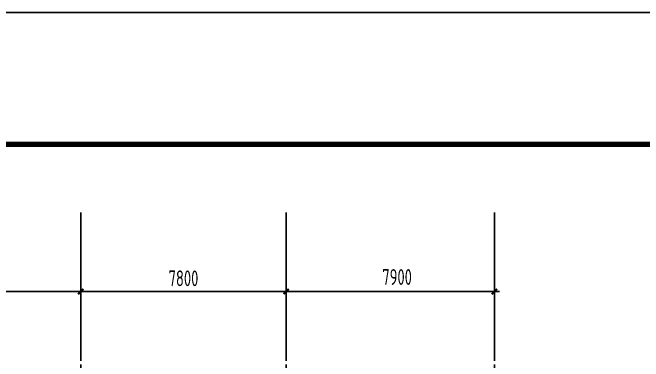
# Model space of a CAD drawing. Extents: x -32169 to 443031, y -120117 to 204739.
# Drawn here: x 155021 to 178960, y 15256 to 28483 of the extents above; entities that cross this region are included whole.
import ezdxf

# ---------------------------------------------------------------- set-up
doc = ezdxf.new("R2010")
doc.units = 0
doc.header["$LTSCALE"] = 1000
doc.linetypes.add('DOTE', pattern=[2.42, 2, -0.2, 0.02, -0.2])
doc.layers.get('0').update_dxf_attribs({"linetype": 'CONTINUOUS'})
doc.layers.get('Defpoints').update_dxf_attribs({"linetype": 'CONTINUOUS'})
for name, color, linetype in [('AXIS', 3, 'CONTINUOUS'), ('DIM', 3, 'CONTINUOUS'), ('DOTE', 1, 'CONTINUOUS'), ('PUB_TITLE', 3, 'CONTINUOUS')]:
    doc.layers.add(name, color=color, linetype=linetype)
doc.styles.add('TSSD_Dimension', font='Tssdeng.shx', dxfattribs={"width": 0.7, "bigfont": 'hztxt.shx'})
doc.dimstyles.new('TSSD_200_200', dxfattribs={"dimtxt": 600, "dimasz": 200, "dimexe": 200, "dimexo": 500, "dimgap": 200, "dimtad": 1, "dimdec": 0, "dimzin": 0, "dimdsep": 46, "dimtxsty": 'TSSD_Dimension', "dimblk": 'ARCHTICK', "dimblk1": 'ARCHTICK', "dimblk2": 'ARCHTICK', "dimcen": 0, "dimdle": 200, "dimclrt": 7, "dimadec": 0, "dimazin": 0, "dimtfac": 1, "dimtdec": 0, "dimtix": 1, "dimtmove": 2, "dimatfit": 3, "dimfxl": 1, "dimtolj": 1, "dimtzin": 0, "dimarcsym": 0})

# ---------------------------------------------------------------- blocks, each defined once
blk = doc.blocks.new('_ArchTick')
at = {"color": 0, "linetype": 'ByBlock', "const_width": 0.4}
blk.add_lwpolyline([(-0.5, -0.5), (0.5, 0.5)], dxfattribs=at)
blk = doc.blocks.new('*D496')
at = {"layer": 'Defpoints', "color": 0}
for p in [(157605, 17906), (149805, 15277), (157605, 15277)]:
    blk.add_point(p, dxfattribs=at)
at = {"layer": 'DIM', "color": 0, "lineweight": -2}
for p, q in [((149805, 15777), (149805, 18106)), ((157605, 15777), (157605, 18106)), ((149605, 17906), (157805, 17906))]:
    blk.add_line(p, q, dxfattribs=at)
at = {"layer": 'DIM', "color": 0, "lineweight": -2, "xscale": 200, "yscale": 200, "zscale": 200, "rotation": 180}
blk.add_blockref('_ArchTick', (149805, 17906), dxfattribs=at)
at = {"layer": 'DIM', "color": 0, "lineweight": -2, "xscale": 200, "yscale": 200, "zscale": 200}
blk.add_blockref('_ArchTick', (157605, 17906), dxfattribs=at)
at = {"layer": 'DIM', "color": 7, "insert": (153705, 18406), "char_height": 600, "attachment_point": 5, "style": 'TSSD_Dimension'}
blk.add_mtext('\\A1;7800', dxfattribs=at)
blk = doc.blocks.new('*D497')
at = {"layer": 'Defpoints', "color": 0}
for p in [(165405, 17906), (157605, 15277), (165405, 15277)]:
    blk.add_point(p, dxfattribs=at)
at = {"layer": 'DIM', "color": 0, "lineweight": -2}
for p, q in [((157605, 15777), (157605, 18106)), ((165405, 15777), (165405, 18106)), ((157405, 17906), (165605, 17906))]:
    blk.add_line(p, q, dxfattribs=at)
at = {"layer": 'DIM', "color": 0, "lineweight": -2, "xscale": 200, "yscale": 200, "zscale": 200, "rotation": 180}
blk.add_blockref('_ArchTick', (157605, 17906), dxfattribs=at)
at = {"layer": 'DIM', "color": 0, "lineweight": -2, "xscale": 200, "yscale": 200, "zscale": 200}
blk.add_blockref('_ArchTick', (165405, 17906), dxfattribs=at)
at = {"layer": 'DIM', "color": 7, "insert": (161505, 18406), "char_height": 600, "attachment_point": 5, "style": 'TSSD_Dimension'}
blk.add_mtext('\\A1;7800', dxfattribs=at)
blk = doc.blocks.new('*D498')
at = {"layer": 'Defpoints', "color": 0}
for p in [(173305, 17906), (165405, 15277), (173305, 15277)]:
    blk.add_point(p, dxfattribs=at)
at = {"layer": 'DIM', "color": 0, "lineweight": -2}
for p, q in [((165405, 15777), (165405, 18106)), ((173305, 15777), (173305, 18106)), ((165205, 17906), (173505, 17906))]:
    blk.add_line(p, q, dxfattribs=at)
at = {"layer": 'DIM', "color": 0, "lineweight": -2, "xscale": 200, "yscale": 200, "zscale": 200, "rotation": 180}
blk.add_blockref('_ArchTick', (165405, 17906), dxfattribs=at)
at = {"layer": 'DIM', "color": 0, "lineweight": -2, "xscale": 200, "yscale": 200, "zscale": 200}
blk.add_blockref('_ArchTick', (173305, 17906), dxfattribs=at)
at = {"layer": 'DIM', "color": 7, "insert": (169613, 18456), "char_height": 600, "attachment_point": 5, "style": 'TSSD_Dimension'}
blk.add_mtext('\\A1;7900', dxfattribs=at)

msp = doc.modelspace()

# ---------------------------------------------------------------- linework, layer by layer
at = {"layer": 'AXIS'}
for p, q in [((157605.24457, 15277.3647), (157605.24457, 20906.3941)), ((165405.24457, 15277.3647), (165405.24457, 20906.3941)), ((173305.24457, 15277.3647), (173305.24457, 20906.3941))]:
    msp.add_line(p, q, dxfattribs=at)
at = {"layer": 'DOTE', "linetype": 'DOTE'}
for p, q in [((157605.24457, -95762.90283), (157605.24457, 15277.3647)), ((165405.24457, -95762.90283), (165405.24457, 15277.3647)), ((173305.24457, -95762.90283), (173305.24457, 15277.3647))]:
    msp.add_line(p, q, dxfattribs=at)
at = {"layer": 'PUB_TITLE'}
msp.add_lwpolyline([(132230.54765, -120116.90179), (216230.54765, -120116.90179), (216230.54765, 28483.09821), (132230.54765, 28483.09821)], close=True, dxfattribs=at)
at = {"layer": 'PUB_TITLE', "const_width": 200}
msp.add_lwpolyline([(134230.54765, -118116.90179), (214230.54765, -118116.90179), (214230.54765, 23483.09821), (134230.54765, 23483.09821)], close=True, dxfattribs=at)

# ---------------------------------------------------------------- dimensions: what is measured, and where the dimension line sits
at = {"layer": 'DIM'}
for p1, p2, picture, middle in [((149805.24457, 15277.3647), (157605.24457, 15277.3647), '*D496', (153705.24457, 18406.3941)), ((157605.24457, 15277.3647), (165405.24457, 15277.3647), '*D497', (161505.24457, 18406.3941))]:
    dim = msp.add_aligned_dim(p1=p1, p2=p2, distance=2629.0294, dimstyle='TSSD_200_200', dxfattribs=at)
    dim.commit()
    dim.dimension.update_dxf_attribs({"geometry": picture, "text_midpoint": middle})
dim = msp.add_linear_dim(base=(173305.24457, 17906.3941), p1=(165405.24457, 15277.3647), p2=(173305.24457, 15277.3647), angle=0, dimstyle='TSSD_200_200', dxfattribs=at)
dim.commit()
dim.dimension.update_dxf_attribs({"geometry": '*D498', "text_midpoint": (169613.24457, 18456.3941), "dimtype": 161})

doc.saveas('drawing.dxf')
